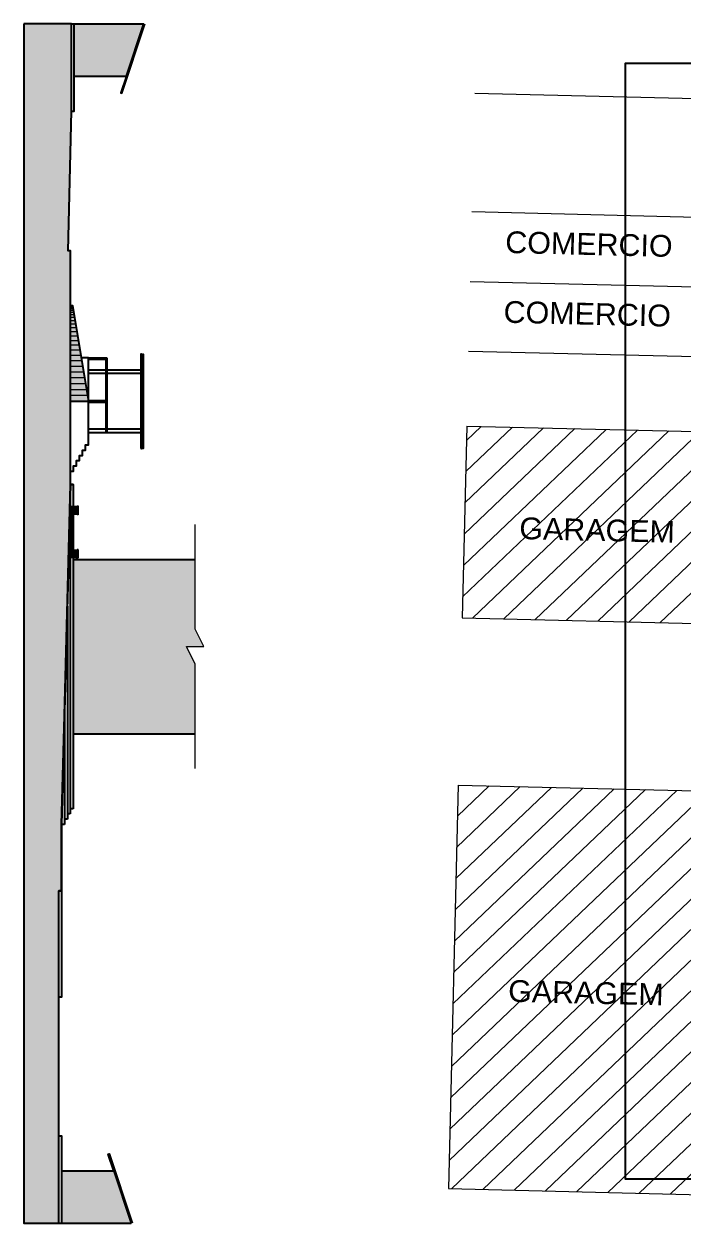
# Model space of a CAD drawing. Extents: x 387222 to 388513, y 9633222 to 9634061.
# Drawn here: x 387896.5 to 387934.3, y 9633311.3 to 9633380.1 of the extents above; entities that cross this region are included whole.
import ezdxf

# ---------------------------------------------------------------- set-up
doc = ezdxf.new("R2010")
doc.units = 0
doc.header["$LTSCALE"] = 0.04921259842519685
doc.layers.get('Defpoints').update_dxf_attribs({"color": 8})
for name, color, linetype, lineweight in [('ARQ_ALVENARIA', 1, 'Continuous', 0), ('Layout', 8, 'Continuous', 13), ('PERGOLA', 2, 'Continuous', 13), ('Rachura', 253, 'Continuous', 5)]:
    doc.layers.add(name, color=color, linetype=linetype, lineweight=lineweight)
for name, color, linetype in [('ARQ_VISTA01', 7, 'Continuous'), ('Camada 1', 7, 'Continuous'), ('HACH', 8, 'Continuous'), ('MEIO-FIO', 3, 'Continuous'), ('P1', 1, 'Continuous'), ('P2', 2, 'Continuous')]:
    doc.layers.add(name, color=color, linetype=linetype)
doc.styles.add('T7', font='arial.ttf')
pattern_1 = [(45, (72.08495355065679, 44.64894174784422), (-0.8980256121069153, 0.8980256121069154), [])]
pattern_2 = [(270, (-9245450.120662488, 10021010.16766028), (0.1016, -0.1016), [0.1984375, -0.0047625]), (270, (-9245450.115899988, 10021010.26926029), (0.1016, -0.1016), [0.1984375, -0.0047625]), (360, (-9245450.120662488, 10021010.16766028), (0.1016, 0.1016), [-0.1063625, 0.0968375]), (360, (-9245450.120662488, 10021010.17242279), (0.1016, 0.1016), [-0.1063625, 0.0968375])]

# ---------------------------------------------------------------- blocks, each defined once
blk = doc.blocks.new('A$C27F23DB8')
at = {"layer": 'Layout'}
h = blk.add_hatch(dxfattribs=at)
h.set_pattern_fill('LINE', color=256, scale=0.4, angle=45, style=0)
h.set_pattern_definition(pattern_1)
h.paths.add_polyline_path([(-8.418573997914791e-07, 43.74999992549419), (-8.418573997914791e-07, 32.74999992549419), (14.58794565137941, 32.74999992549419), (14.58794565137941, 43.74999992549419)])
h = blk.add_hatch(dxfattribs=at)
h.set_pattern_fill('LINE', color=256, scale=0.4, angle=45, style=0)
h.set_pattern_definition(pattern_1)
h.paths.add_polyline_path([(14.58794565137941, 23.14999992586672), (-8.418573997914791e-07, 23.14999992586672), (-8.418573997914791e-07, -7.450580596923828e-08), (14.58794565137941, -7.450580774559512e-08)])
for p, q in [((-8.418573997914791e-07, 62.84999992512167), (14.58794565137941, 62.84999992512167)), ((14.58794565137941, 62.84999992512167), (14.58794565137941, -7.450580596923828e-08)), ((-8.418573997914791e-07, 56.04999992437661), (14.58794565137941, 56.04999992437661)), ((-8.418573997914791e-07, 52.04999992437661), (14.58794565137941, 52.04999992437661)), ((-8.418573997914791e-07, 48.04999992437661), (14.58794565137941, 48.04999992437661)), ((-8.418573997914791e-07, 43.74999992549419), (14.58794565137941, 43.74999992549419)), ((-8.418573997914791e-07, 43.74999992549419), (-8.418573997914791e-07, 32.74999992549419)), ((-8.418573997914791e-07, 32.74999992549419), (14.58794565137941, 32.74999992549419)), ((-8.418573997914791e-07, 23.14999992586672), (14.58794565137941, 23.14999992586672)), ((-8.418573997914791e-07, 23.14999992586672), (-8.418573997914791e-07, -7.450580596923828e-08)), ((-8.418573997914791e-07, -7.450580596923828e-08), (14.58794565137941, -7.450580596923828e-08))]:
    blk.add_line(p, q, dxfattribs=at)
at = {"layer": 'Layout', "char_height": 1.25, "width": 15.72225240717143, "attachment_point": 1, "style": 'T7'}
for s, insert in [('COMERCIO', (1.958873687661253, 54.97735525295138)), ('COMERCIO', (1.958873687661253, 50.97735525295138)), ('GARAGEM', (3.160352639679331, 38.59256872162223)), ('GARAGEM', (3.160352639679331, 12.04960590042174))]:
    blk.add_mtext(s, dxfattribs=dict(at, insert=insert))

msp = doc.modelspace()

# ---------------------------------------------------------------- hatches: boundary and pattern name
at = {"layer": 'ARQ_VISTA01'}
h = msp.add_hatch(dxfattribs=at)
h.set_pattern_fill('AR-B816C', color=256, scale=0.0005, angle=-90.00000000000001)
h.set_pattern_definition(pattern_2)
h.paths.add_polyline_path([(387899.1548047112, 9633351.960936468), (387899.5798047101, 9633351.960936468), (387899.5798047101, 9633352.410936467), (387899.1548047112, 9633352.410936467)])
h = msp.add_hatch(dxfattribs=at)
h.set_pattern_fill('AR-B816C', color=256, scale=0.0005, angle=-90.00000000000001)
h.set_pattern_definition(pattern_2)
h.paths.add_polyline_path([(387899.5798047101, 9633349.910936467), (387899.5798047101, 9633349.460936468), (387899.1548047112, 9633349.460936468), (387899.1548047112, 9633349.910936467)])
at = {"layer": 'HACH'}
h = msp.add_hatch(dxfattribs=at)
h.set_pattern_fill('AR-PARQ1', color=256, scale=0.001, angle=45)
h.set_pattern_definition([(135, (0, 0), (-0.4310522938113194, 2.775557561562891e-17), [0.3048, -0.3048]), (135, (0.03592102448427661, 0.03592102448427661), (-0.4310522938113194, 2.775557561562891e-17), [0.3048, -0.3048]), (135, (0.07184204896855323, 0.07184204896855322), (-0.4310522938113194, 2.775557561562891e-17), [0.3048, -0.3048]), (135, (0.1077630734528299, 0.1077630734528298), (-0.4310522938113194, 2.775557561562891e-17), [0.3048, -0.3048]), (135, (0.1436840979371065, 0.1436840979371064), (-0.4310522938113194, 2.775557561562891e-17), [0.3048, -0.3048]), (135, (0.1796051224213831, 0.179605122421383), (-0.4310522938113194, 2.775557561562891e-17), [0.3048, -0.3048]), (135, (0.2155261469056597, 0.2155261469056597), (-0.4310522938113194, 2.775557561562891e-17), [0.3048, -0.3048]), (45, (-0.2155261469056597, 0.2155261469056597), (0.4310522938113194, -2.775557561562891e-17), [0.3048, -0.3048]), (45, (-0.2514471713899363, 0.2514471713899363), (0.4310522938113194, -2.775557561562891e-17), [0.3048, -0.3048]), (45, (-0.2873681958742129, 0.2873681958742129), (0.4310522938113194, -2.775557561562891e-17), [0.3048, -0.3048]), (45, (-0.3232892203584895, 0.3232892203584896), (0.4310522938113194, -2.775557561562891e-17), [0.3048, -0.3048]), (45, (-0.3592102448427661, 0.3592102448427661), (0.4310522938113194, -2.775557561562891e-17), [0.3048, -0.3048]), (45, (-0.3951312693270427, 0.3951312693270427), (0.4310522938113194, -2.775557561562891e-17), [0.3048, -0.3048]), (45, (-0.4310522938113194, 0.4310522938113194), (0.4310522938113194, -2.775557561562891e-17), [0.3048, -0.3048])])
h.paths.add_polyline_path([(387896.4948047112, 9633380.079492314), (387896.4948047112, 9633311.31084279), (387898.4948047112, 9633311.31084279), (387898.4948047112, 9633330.370389614), (387898.6448047112, 9633330.370389614), (387898.6448047112, 9633334.170389611), (387898.8148047112, 9633340.425106594), (387899.1748047111, 9633353.670389613), (387899.1748047111, 9633367.077940779), (387899.0248047111, 9633367.077940779), (387899.2248047111, 9633375.079492314), (387899.2248047111, 9633380.079492314)])
h = msp.add_hatch(dxfattribs=at)
h.set_pattern_fill('AR-SAND', color=256, scale=0.001, angle=-90.00000000000001, style=0)
h.set_pattern_definition([(307.5, (-9245376.520591725, 10021441.20070657), (0.04894132373293424, 0.001600031295984037), [0, -0.038608, 0, -0.04318, 0, -0.041275]), (277.5, (-9245376.520591725, 10021441.20070657), (0.07168251005683542, -0.04495232831380028), [0, -0.020828, 0, -0.034798, 0, -0.013335]), (237.5, (-9245376.520591725, 10021441.23194857), (0.0001437184678545617, -0.0790992370241458), [0, -0.0127, 0, -0.04572, 0, -0.05969]), (227.5, (-9245376.520591725, 10021441.23194857), (0.02229293232572162, -0.07635564524722972), [0, -0.00635, 0, -0.029972, 0, -0.03429])])
h.paths.add_polyline_path([(387903.3748047115, 9633380.079492314), (387902.3748047115, 9633377.079492314), (387899.3748047115, 9633377.079492314), (387899.3748047115, 9633380.079492314)])
h = msp.add_hatch(dxfattribs=at)
h.set_pattern_fill('AR-SAND', color=256, scale=0.001, angle=-90.00000000000001, style=0)
h.set_pattern_definition([(307.5, (-9245450.100662488, 10021010.16766028), (0.04894132373293424, 0.001600031295984037), [0, -0.038608, 0, -0.04318, 0, -0.041275]), (277.5, (-9245450.100662488, 10021010.16766028), (0.07168251005683542, -0.04495232831380028), [0, -0.020828, 0, -0.034798, 0, -0.013335]), (237.5, (-9245450.100662488, 10021010.19890228), (0.0001437184678545617, -0.0790992370241458), [0, -0.0127, 0, -0.04572, 0, -0.05969]), (227.5, (-9245450.100662488, 10021010.19890228), (0.02229293232572162, -0.07635564524722972), [0, -0.00635, 0, -0.029972, 0, -0.03429])])
h.paths.add_polyline_path([(387899.1748047111, 9633363.935936468), (387899.2748047108, 9633363.935936468), (387900.1948047107, 9633358.435936468), (387899.1748047111, 9633358.435936468)])
h = msp.add_hatch(dxfattribs=at)
h.set_pattern_fill('AR-SAND', color=256, scale=0.005, style=0)
h.set_pattern_definition([(37.50000000000001, (0, 0), (-0.008000156479920228, 0.2447066186646712), [0, -0.19304, 0, -0.2159, 0, -0.206375]), (7.499999999999999, (0, 0), (0.2247616415690013, 0.3584125502841771), [0, -0.10414, 0, -0.17399, 0, -0.06667500000000001]), (327.5, (-0.15621, 0), (0.395496185120729, 0.000718592339272881), [0, -0.0635, 0, -0.2286, 0, -0.29845]), (317.5, (-0.15621, 0), (0.3817782262361486, 0.1114646616286081), [0, -0.03175, 0, -0.14986, 0, -0.17145])])
h.paths.add_polyline_path([(387905.8248047112, 9633344.370389614), (387906.8248047112, 9633344.370389614), (387906.3248047112, 9633345.370389614), (387906.3248047112, 9633349.370389614), (387899.3248047112, 9633349.370389614), (387899.3248047112, 9633339.370389614), (387906.3248047112, 9633339.370389614), (387906.3248047112, 9633343.370389614)])
h = msp.add_hatch(dxfattribs=at)
h.set_pattern_fill('AR-SAND', color=256, scale=0.001, angle=-90.00000000000001, style=0)
h.set_pattern_definition([(307.5, (-9245377.250591725, 10021366.15001938), (0.04894132373293424, 0.001600031295984037), [0, -0.038608, 0, -0.04318, 0, -0.041275]), (277.5, (-9245377.250591725, 10021366.15001938), (0.07168251005683542, -0.04495232831380028), [0, -0.020828, 0, -0.034798, 0, -0.013335]), (237.5, (-9245377.250591725, 10021366.18126138), (0.0001437184678545617, -0.0790992370241458), [0, -0.0127, 0, -0.04572, 0, -0.05969]), (227.5, (-9245377.250591725, 10021366.18126138), (0.02229293232572162, -0.07635564524722972), [0, -0.00635, 0, -0.029972, 0, -0.03429])])
h.paths.add_polyline_path([(387902.6448047116, 9633311.31084279), (387901.6448047116, 9633314.31084279), (387898.6448047116, 9633314.31084279), (387898.6448047116, 9633311.31084279)])

# ---------------------------------------------------------------- linework, layer by layer
msp.add_line((387899.3248047112, 9633353.670389613), (387899.1748047111, 9633353.670389613))
for points in [[(387899.2248047111, 9633380.079492314), (387896.4948047112, 9633380.079492314)], [(387899.2248047111, 9633380.079492314), (387903.3748047115, 9633380.079492314)], [(387902.3748047115, 9633377.079492314), (387903.3748047115, 9633380.079492314)], [(387899.3748047115, 9633377.079492314), (387902.3748047115, 9633377.079492314)], [(387901.1948047107, 9633360.232992742), (387900.1948047107, 9633360.232992742)], [(387901.1948047107, 9633360.032992743), (387900.1948047107, 9633360.032992743)], [(387903.1948047107, 9633360.232992742), (387901.2448047114, 9633360.232992742)], [(387903.1948047107, 9633360.032992743), (387901.2448047114, 9633360.032992743)], [(387901.1948047107, 9633356.838880192), (387900.1948047107, 9633356.838880192)], [(387903.1948047107, 9633356.638880193), (387900.1948047107, 9633356.638880193)], [(387903.1948047107, 9633356.838880192), (387901.2448047114, 9633356.838880192)], [(387899.3248047112, 9633349.370389614), (387906.3248047112, 9633349.370389614)], [(387898.8148047112, 9633340.425106594), (387898.8148047112, 9633335.070389614)], [(387899.3248047112, 9633339.370389614), (387906.3248047112, 9633339.370389614)], [(387898.6448047116, 9633314.31084279), (387901.6448047116, 9633314.31084279)], [(387901.6448047116, 9633314.31084279), (387902.6448047116, 9633311.31084279)], [(387898.4948047112, 9633311.31084279), (387902.6448047116, 9633311.31084279)]]:
    msp.add_lwpolyline(points)
msp.add_lwpolyline([(387903.1948047107, 9633355.738880195), (387903.2448047114, 9633355.738880195), (387903.2448047114, 9633361.132992743), (387903.1948047107, 9633361.132992743)], close=True)
msp.add_circle((387903.2698047118, 9633360.135936467), 0.02500000037252903)
at = {"layer": 'ARQ_ALVENARIA'}
msp.add_lwpolyline([(387906.3248047112, 9633337.370389614), (387906.3248047112, 9633343.370389614), (387905.8248047112, 9633344.370389614), (387906.8248047112, 9633344.370389614), (387906.3248047112, 9633345.370389614), (387906.3248047112, 9633345.370389614), (387906.3248047112, 9633351.370389614)], dxfattribs=at)
at = {"layer": 'Defpoints'}
msp.add_lwpolyline([(388055.0084279774, 9633313.829406537), (387931.0084279774, 9633313.829406537), (387931.0084279774, 9633377.829406537), (388055.0084279774, 9633377.829406537)], close=True, dxfattribs=at)
at = {"layer": 'MEIO-FIO'}
msp.add_line((387898.6448047112, 9633330.370389614), (387898.4948047112, 9633330.370389614), dxfattribs=at)
msp.add_lwpolyline([(387896.4948047112, 9633380.079492314), (387896.4948047112, 9633311.31084279), (387898.4948047112, 9633311.31084279), (387898.4948047112, 9633330.370389614), (387898.6448047112, 9633330.370389614), (387898.6448047112, 9633334.170389611), (387898.8148047112, 9633340.425106594), (387899.1748047111, 9633353.670389613), (387899.1748047111, 9633367.077940779), (387899.0248047111, 9633367.077940779), (387899.2248047111, 9633375.079492314), (387899.2248047111, 9633380.079492314)], close=True, dxfattribs=at)
for points in [[(387899.2248047111, 9633375.079492314), (387899.3748047111, 9633375.079492314), (387899.3748047111, 9633380.079492314)], [(387899.2248047111, 9633375.079492314), (387899.2248047111, 9633380.079492314)], [(387899.1748047111, 9633367.077940779), (387899.0248047111, 9633367.077940779), (387899.2248047111, 9633375.079492314)], [(387899.1748047111, 9633353.670389613), (387899.1748047111, 9633367.077940779)], [(387899.1748047111, 9633363.935936468), (387899.2748047108, 9633363.935936468), (387900.1948047107, 9633358.435936468), (387899.1748047111, 9633358.435936468), (387899.1748047111, 9633363.935936468)], [(387899.1748047111, 9633353.670389613), (387898.6448047112, 9633334.170389611)], [(387899.2498047104, 9633351.960936468), (387899.2498047104, 9633349.910936467)], [(387899.2748047108, 9633351.960936468), (387899.2748047108, 9633349.910936467)], [(387898.6448047112, 9633334.170389611), (387898.6448047112, 9633330.370389614)], [(387898.4948047112, 9633311.31084279), (387898.4948047112, 9633330.370389614)], [(387898.6448047112, 9633330.370389614), (387898.4948047112, 9633330.370389614)], [(387898.6448047112, 9633330.370389614), (387898.6448047112, 9633324.261616174), (387898.4948047112, 9633324.261616174)], [(387898.4948047112, 9633316.31084279), (387898.6448047112, 9633316.31084279), (387898.6448047112, 9633311.31084279)]]:
    msp.add_lwpolyline(points, dxfattribs=at)
at = {"layer": 'P1'}
for points in [[(387902.3748047115, 9633377.079492314), (387902.0585769439, 9633376.130809015), (387902.1060111081, 9633376.114997627), (387903.4275093363, 9633380.079492312)], [(387901.6448047116, 9633314.31084279), (387901.328576944, 9633315.259526089), (387901.3760111082, 9633315.275337476), (387902.6975093364, 9633311.310842792)]]:
    msp.add_lwpolyline(points, dxfattribs=at)
msp.add_lwpolyline([(387903.2948047122, 9633361.132992743), (387903.3448047129, 9633361.132992743), (387903.3448047129, 9633355.738880195), (387903.2948047122, 9633355.738880195)], close=True, dxfattribs=at)
msp.add_circle((387903.2698047118, 9633356.735936467), 0.02500000037252903, dxfattribs=at)
at = {"layer": 'P2'}
for p, q in [((387900.1948047107, 9633360.935936468), (387901.2448047114, 9633360.935936468)), ((387901.1948047107, 9633360.835936466), (387900.1948047107, 9633360.835936466)), ((387900.1948047107, 9633358.485936468), (387901.1948047107, 9633358.485936468)), ((387900.1948047107, 9633358.385936467), (387901.1948047107, 9633358.385936467)), ((387899.1548047112, 9633334.770389613), (387898.9848047112, 9633334.770389613)), ((387899.3248047112, 9633335.070389614), (387899.1548047112, 9633335.070389614)), ((387898.8148047112, 9633334.170389611), (387898.6448047112, 9633334.170389611)), ((387898.9848047112, 9633334.470389612), (387898.8148047112, 9633334.470389612))]:
    msp.add_line(p, q, dxfattribs=at)
for points in [[(387899.1748047111, 9633354.435936468), (387899.3448047111, 9633354.435936468), (387899.3448047111, 9633354.735936468), (387899.514804711, 9633354.735936468), (387899.514804711, 9633355.035936467), (387899.6848047109, 9633355.035936467), (387899.6848047109, 9633355.335936468), (387899.8548047108, 9633355.335936468), (387899.8548047108, 9633355.635936467), (387900.0248047108, 9633355.635936467), (387900.0248047108, 9633355.935936468), (387900.1948047107, 9633355.935936468), (387900.1948047107, 9633360.935936468)], [(387900.1948047107, 9633360.935936468), (387899.7766228925, 9633360.935936468)], [(387901.1948047107, 9633360.935936468), (387901.1948047107, 9633356.638880193)], [(387901.2448047114, 9633360.935936468), (387901.2448047114, 9633356.638880193)], [(387901.1948047107, 9633358.385936467), (387901.1948047107, 9633358.485936468)], [(387899.1748047111, 9633353.670389613), (387899.3248047112, 9633353.670389613), (387899.3248047112, 9633352.410936467)], [(387899.1548047112, 9633352.934540559), (387899.1548047112, 9633334.770389613)], [(387899.3248047112, 9633351.960936468), (387899.3248047112, 9633349.910936467)], [(387899.3248047112, 9633349.460936468), (387899.3248047112, 9633335.070389614)], [(387898.9848047112, 9633346.679823576), (387898.9848047112, 9633334.470389612)], [(387898.8148047112, 9633340.425106594), (387898.8148047112, 9633334.170389611)]]:
    msp.add_lwpolyline(points, dxfattribs=at)
at = {"layer": 'PERGOLA'}
for points in [[(387899.5548047097, 9633352.410936467), (387899.5548047097, 9633352.435936468), (387899.6048047104, 9633352.435936468), (387899.6048047104, 9633351.935936468), (387899.5548047097, 9633351.935936468), (387899.5548047097, 9633351.960936468)], [(387899.1548047112, 9633351.960936468), (387899.5798047101, 9633351.960936468), (387899.5798047101, 9633352.410936467), (387899.1548047112, 9633352.410936467)], [(387899.1548047112, 9633349.910936467), (387899.5798047101, 9633349.910936467), (387899.5798047101, 9633349.460936468), (387899.1548047112, 9633349.460936468)], [(387899.5548047097, 9633349.460936468), (387899.5548047097, 9633349.435936468), (387899.6048047104, 9633349.435936468), (387899.6048047104, 9633349.935936468), (387899.5548047097, 9633349.935936468), (387899.5548047097, 9633349.910936467)]]:
    msp.add_lwpolyline(points, dxfattribs=at)
at = {"layer": 'Rachura'}
for p, q in [((387899.1748047111, 9633363.925083473), (387899.2766201211, 9633363.925083473)), ((387899.1748047111, 9633363.892567325), (387899.2820591865, 9633363.892567325)), ((387899.1748047111, 9633363.838516345), (387899.29110044, 9633363.838516345)), ((387899.1748047111, 9633363.763143852), (387899.3037082026, 9633363.763143852)), ((387899.1748047111, 9633363.656425497), (387899.321559274, 9633363.656425497)), ((387899.1748047111, 9633363.549707139), (387899.3394103436, 9633363.549707139)), ((387899.1748047111, 9633363.412485255), (387899.3623638222, 9633363.412485255)), ((387899.1748047111, 9633363.255623206), (387899.3886025654, 9633363.255623206)), ((387899.1748047111, 9633363.079740057), (387899.4180230194, 9633363.079740057)), ((387899.1748047111, 9633362.885529935), (387899.4505090764, 9633362.885529935)), ((387899.1748047111, 9633362.6737593), (387899.4859325284, 9633362.6737593)), ((387899.1748047111, 9633362.437352424), (387899.5254769506, 9633362.437352424)), ((387899.1748047111, 9633362.200945547), (387899.5650213746, 9633362.200945547)), ((387899.1748047111, 9633361.934850449), (387899.6095318267, 9633361.934850449)), ((387899.1748047111, 9633361.668755352), (387899.6540422788, 9633361.668755352)), ((387899.1748047111, 9633361.382983837), (387899.7018440602, 9633361.382983837)), ((387899.1748047111, 9633361.085581671), (387899.7515913317, 9633361.085581671)), ((387899.1748047111, 9633360.77772257), (387899.8030877629, 9633360.77772257)), ((387899.1748047111, 9633360.460621504), (387899.8561301226, 9633360.460621504)), ((387899.1748047111, 9633360.135529933), (387899.9105090773, 9633360.135529933)), ((387899.1748047111, 9633359.803730844), (387899.9660100149, 9633359.803730844)), ((387899.1748047111, 9633359.464500047), (387900.0227540763, 9633359.464500047)), ((387899.1748047111, 9633359.12526925), (387900.0794981358, 9633359.12526925)), ((387899.1748047111, 9633358.781284323), (387900.1370374331, 9633358.781284323))]:
    msp.add_line(p, q, dxfattribs=at)

# ---------------------------------------------------------------- block references
at = {"layer": 'Camada 1', "rotation": 358.619027963991}
msp.add_blockref('A$C27F23DB8', (387920.8533063024, 9633313.283947311), dxfattribs=at)

doc.saveas('drawing.dxf')
